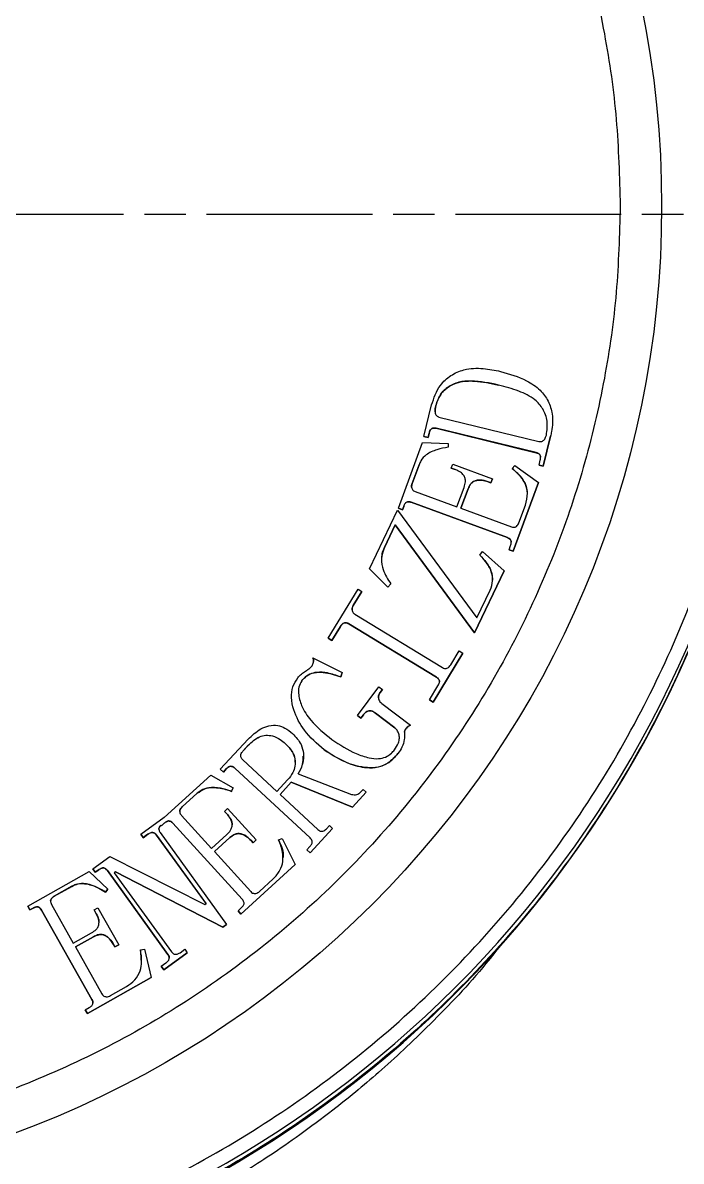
# Model space of a CAD drawing. Header units: millimetres. Extents: x 2642 to 4256, y 821 to 2003.
# Drawn here: x 3860.7 to 3908.4, y 1633.2 to 1715.6 of the extents above; entities that cross this region are included whole.
import ezdxf

# ---------------------------------------------------------------- set-up
doc = ezdxf.new("R2010")
doc.units = ezdxf.units.MM
doc.linetypes.add('AM_ISO08W050', pattern=[18, 12, -1.5, 3, -1.5])
doc.layers.add('5剖面线层', color=2, linetype='Continuous')
doc.layers.add('AM_7', color=4, linetype='AM_ISO08W050', lineweight=25)

msp = doc.modelspace()

# ---------------------------------------------------------------- hatches: boundary and pattern name
at = {"layer": '5剖面线层'}
h = msp.add_hatch(dxfattribs=at)
h.set_pattern_fill('ANSI31', color=256, scale=0.5, angle=90)
h.set_pattern_definition([(135, (6315.0344, -2390.8635), (-1.122532, -1.122532), [])])
edge = h.paths.add_edge_path()
edge.add_ellipse((3736.457, 1847.564), major_axis=(-0.136, 701.893), ratio=0.0134611, start_angle=113.403806, end_angle=115.255842, ccw=False)
edge.add_arc((3731.06, 1250.811), 317.97, 90.58015, 91.86389)
edge.add_spline(control_points=[(3720.718, 1568.612), (3720.639, 1568.608), (3720.471, 1568.599), (3720.289, 1568.582), (3720.109, 1568.561), (3719.894, 1568.519), (3719.64, 1568.442), (3719.347, 1568.31), (3719.022, 1568.091), (3718.703, 1567.767), (3718.447, 1567.342), (3718.293, 1566.892), (3718.291, 1566.59), (3718.276, 1566.465)], knot_values=[0, 0, 0, 0, 0.143587, 0.304606, 0.433091, 0.511146, 0.56537, 0.622966, 0.690996, 0.767047, 0.850218, 0.937974, 1, 1, 1, 1], degree=3, periodic=0)
edge.add_line((3718.276, 1566.465), (3718.279, 1548.092))
edge.add_line((3718.279, 1548.092), (3727.97, 1548.092))
edge = h.paths.add_edge_path()
edge.add_spline(control_points=[(3774.214, 1566.425), (3774.214, 1566.564), (3774.228, 1566.702), (3774.282, 1566.971), (3774.322, 1567.102), (3774.428, 1567.357), (3774.493, 1567.479), (3774.645, 1567.706), (3774.733, 1567.813), (3774.929, 1568.008), (3775.035, 1568.095), (3775.262, 1568.247), (3775.385, 1568.313), (3775.639, 1568.418), (3775.77, 1568.458), (3776.039, 1568.511), (3776.178, 1568.525), (3776.315, 1568.525)], knot_values=[0, 0, 0, 0, 0.125, 0.125, 0.25, 0.25, 0.375, 0.375, 0.5, 0.5, 0.625, 0.625, 0.75, 0.75, 0.875, 0.875, 1, 1, 1, 1], degree=3, periodic=0)
edge.add_line((3776.315, 1568.525), (3798.37, 1568.529))
edge.add_line((3798.37, 1568.529), (3798.37, 1572.746))
edge.add_line((3798.37, 1572.746), (3795.712, 1572.728))
edge.add_line((3795.712, 1572.728), (3787.697, 1572.787))
edge.add_line((3787.697, 1572.787), (3787.418, 1586.376))
edge.add_line((3787.418, 1586.376), (3787.31, 1586.376))
edge.add_line((3787.31, 1586.376), (3786.785, 1586.9))
edge.add_line((3786.785, 1586.9), (3786.26, 1587.425))
edge.add_line((3786.26, 1587.425), (3778.118, 1587.424))
edge.add_line((3778.118, 1587.424), (3777.592, 1586.899))
edge.add_line((3777.592, 1586.899), (3777.067, 1586.374))
edge.add_line((3777.067, 1586.374), (3777.066, 1584.274))
edge.add_line((3777.066, 1584.274), (3767.265, 1584.272))
edge.add_line((3767.265, 1584.272), (3767.144, 1577.429))
edge.add_line((3767.144, 1577.429), (3767.023, 1570.586))
edge.add_arc((3765.262, 1570.52), 1.762, -54.66619, 2.16996, ccw=False)
edge.add_arc((3780.168, 945.497), 623.74, 91.275674, 91.732412)
edge.add_arc((3752.756, 1943.449), 374.595, 270.03216, 271.30865, ccw=False)
edge.add_line((3752.966, 1568.854), (3745.183, 1568.825))
edge.add_ellipse((3736.457, 1847.564), major_axis=(-0.136, 701.893), ratio=0.0134611, start_angle=244.74386, end_angle=246.601321, ccw=False)
edge.add_line((3745.06, 1548.092), (3759.994, 1548.092))
edge.add_line((3759.994, 1548.092), (3759.994, 1551.724))
edge.add_line((3759.994, 1551.724), (3772.101, 1551.724))
edge.add_spline(control_points=[(3772.101, 1551.724), (3772.248, 1551.726), (3772.387, 1551.74), (3772.656, 1551.793), (3772.787, 1551.833), (3773.041, 1551.938), (3773.164, 1552.004), (3773.392, 1552.156), (3773.498, 1552.243), (3773.694, 1552.439), (3773.781, 1552.545), (3773.933, 1552.772), (3773.999, 1552.895), (3774.104, 1553.149), (3774.144, 1553.28), (3774.198, 1553.549), (3774.212, 1553.687), (3774.212, 1553.826)], knot_values=[0, 0, 0, 0, 0.125, 0.125, 0.25, 0.25, 0.375, 0.375, 0.5, 0.5, 0.625, 0.625, 0.75, 0.75, 0.875, 0.875, 1, 1, 1, 1], degree=3, periodic=0)
edge.add_line((3774.212, 1553.826), (3774.214, 1566.555))
h.paths.add_polyline_path([(3899.919, 1584.835), (3893.713, 1584.835), (3893.712, 1586.374), (3893.187, 1586.899), (3892.662, 1587.424), (3884.519, 1587.425), (3883.994, 1586.9), (3883.359, 1586.266), (3883.083, 1572.787), (3872.409, 1572.709), (3872.409, 1569.059), (3878.43, 1569.088), (3899.919, 1569.088)])
edge = h.paths.add_edge_path()
edge.add_spline(control_points=[(3920.223, 1571.124), (3920.222, 1570.957), (3920.244, 1570.797), (3920.324, 1570.483), (3920.383, 1570.327), (3920.611, 1569.894), (3920.831, 1569.641), (3921.096, 1569.452)], knot_values=[0, 0, 0, 0, 0.25, 0.25, 0.5, 0.5, 1, 1, 1, 1], degree=3, periodic=0)
edge.add_spline(control_points=[(3921.096, 1569.452), (3921.232, 1569.354), (3921.354, 1569.243), (3921.471, 1569.108), (3921.479, 1569.098), (3921.487, 1569.088)], knot_values=[0, 0, 0, 0, 0.25, 0.25, 0.269528, 0.269528, 0.269528, 0.269528], degree=3, periodic=0)
edge.add_line((3921.487, 1569.088), (3913.551, 1569.088))
edge.add_line((3913.551, 1569.088), (3913.551, 1584.835))
edge.add_line((3913.551, 1584.835), (3919.979, 1584.835))
edge.add_line((3919.979, 1584.835), (3919.984, 1584.835))
edge.add_line((3919.984, 1584.835), (3920.223, 1571.124))
h.paths.add_polyline_path([(3926.002, 1566.988, 0.414214), (3923.902, 1569.088), (3913.716, 1569.088), (3913.735, 1552.291), (3913.735, 1548.092), (3917.228, 1548.092), (3921.973, 1548.092), (3924.002, 1548.092), (3926.002, 1548.092)])

# ---------------------------------------------------------------- linework, layer by layer
at = {"color": 7, "linetype": 'Continuous', "lineweight": 25}
for p, q in [((3889.737, 1685.703), (3890.29, 1687.978)), ((3890.827, 1687.095), (3898.057, 1685.333)), ((3897.858, 1684.524), (3890.629, 1686.286)), ((3890.629, 1686.286), (3890.629, 1686.284)), ((3890.629, 1686.284), (3897.858, 1684.521)), ((3899.04, 1686.991), (3899.04, 1686.993)), ((3890.041, 1685.627), (3889.737, 1685.703)), ((3889.737, 1685.703), (3889.737, 1685.7)), ((3889.737, 1685.7), (3890.041, 1685.625)), ((3890.114, 1685.93), (3890.041, 1685.627)), ((3890.041, 1685.625), (3890.114, 1685.928)), ((3890.041, 1685.627), (3890.041, 1685.625)), ((3890.114, 1685.93), (3890.114, 1685.928)), ((3898.9, 1685.718), (3898.371, 1683.543)), ((3898.371, 1683.541), (3898.9, 1685.716)), ((3898.9, 1685.718), (3898.9, 1685.716)), ((3887.889, 1680.501), (3889.644, 1685.268)), ((3889.644, 1685.268), (3891.496, 1685.193)), ((3891.496, 1685.193), (3891.501, 1684.914)), ((3897.858, 1684.524), (3897.858, 1684.521)), ((3898.066, 1683.616), (3898.153, 1683.971)), ((3889.382, 1683.652), (3888.882, 1682.29)), ((3888.882, 1682.288), (3889.382, 1683.65)), ((3889.382, 1683.652), (3889.382, 1683.65)), ((3891.719, 1683.4), (3891.827, 1683.691)), ((3892.01, 1683.294), (3891.719, 1683.4)), ((3891.719, 1683.4), (3891.719, 1683.398)), ((3891.719, 1683.398), (3892.01, 1683.292)), ((3891.827, 1683.691), (3894.695, 1682.635)), ((3892.01, 1683.294), (3892.01, 1683.292)), ((3896.129, 1683.379), (3896.315, 1683.587)), ((3896.315, 1683.587), (3898.016, 1682.352)), ((3898.371, 1683.543), (3898.066, 1683.616)), ((3898.066, 1683.616), (3898.066, 1683.614)), ((3898.066, 1683.614), (3898.371, 1683.541)), ((3898.371, 1683.543), (3898.371, 1683.541)), ((3888.882, 1682.29), (3888.882, 1682.288)), ((3894.587, 1682.344), (3894.393, 1682.415)), ((3894.393, 1682.415), (3894.393, 1682.413)), ((3894.393, 1682.413), (3894.587, 1682.342)), ((3894.695, 1682.635), (3894.587, 1682.344)), ((3894.587, 1682.342), (3894.695, 1682.633)), ((3894.587, 1682.344), (3894.587, 1682.342)), ((3894.695, 1682.635), (3894.695, 1682.633)), ((3898.016, 1682.352), (3896.19, 1677.392)), ((3896.19, 1677.389), (3898.016, 1682.35)), ((3898.016, 1682.352), (3898.016, 1682.35)), ((3889.109, 1681.71), (3892.124, 1680.601)), ((3892.124, 1680.601), (3892.644, 1682.011)), ((3892.937, 1681.903), (3892.416, 1680.493)), ((3892.417, 1680.493), (3892.937, 1681.901)), ((3892.937, 1681.903), (3892.937, 1681.901)), ((3888.182, 1680.393), (3887.889, 1680.501)), ((3887.889, 1680.501), (3887.889, 1680.499)), ((3887.889, 1680.499), (3888.182, 1680.391)), ((3888.273, 1680.636), (3888.182, 1680.393)), ((3888.182, 1680.391), (3888.273, 1680.633)), ((3888.273, 1680.636), (3888.273, 1680.633)), ((3895.778, 1678.372), (3888.824, 1680.932)), ((3888.824, 1680.93), (3888.824, 1680.932)), ((3888.824, 1680.93), (3895.778, 1678.37)), ((3892.416, 1680.493), (3896.063, 1679.15)), ((3896.614, 1679.445), (3897.078, 1680.709)), ((3885.794, 1676.109), (3887.831, 1680.358)), ((3887.831, 1680.358), (3893.569, 1672.555)), ((3888.182, 1680.393), (3888.182, 1680.391)), ((3887.665, 1679.289), (3886.883, 1677.656)), ((3886.883, 1677.654), (3887.665, 1679.287)), ((3893.402, 1671.486), (3887.665, 1679.289)), ((3887.665, 1679.289), (3887.665, 1679.287)), ((3887.665, 1679.287), (3893.402, 1671.484)), ((3895.778, 1678.372), (3895.778, 1678.37)), ((3886.883, 1677.656), (3886.883, 1677.654)), ((3893.795, 1677.101), (3893.976, 1677.359)), ((3893.976, 1677.359), (3895.551, 1675.97)), ((3895.897, 1677.499), (3896.005, 1677.79)), ((3896.19, 1677.392), (3895.897, 1677.499)), ((3895.897, 1677.499), (3895.897, 1677.497)), ((3895.897, 1677.497), (3896.19, 1677.389)), ((3896.19, 1677.392), (3896.19, 1677.389)), ((3887.116, 1674.787), (3885.794, 1676.109)), ((3885.794, 1676.109), (3885.794, 1676.107)), ((3885.794, 1676.107), (3887.116, 1674.785)), ((3895.551, 1675.97), (3893.402, 1671.486)), ((3893.402, 1671.484), (3895.551, 1675.968)), ((3895.551, 1675.97), (3895.551, 1675.968)), ((3887.341, 1675.022), (3887.116, 1674.787)), ((3887.116, 1674.785), (3887.341, 1675.02)), ((3887.116, 1674.787), (3887.116, 1674.785)), ((3887.341, 1675.022), (3887.341, 1675.02)), ((3882.821, 1671.09), (3884.984, 1674.635)), ((3885.25, 1674.473), (3884.628, 1673.454)), ((3884.628, 1673.452), (3885.25, 1674.471)), ((3884.984, 1674.635), (3885.25, 1674.473)), ((3885.25, 1674.473), (3885.25, 1674.471)), ((3893.569, 1672.555), (3894.532, 1674.564)), ((3884.628, 1673.454), (3884.628, 1673.452)), ((3884.74, 1672.838), (3891.076, 1668.971)), ((3883.709, 1671.948), (3883.087, 1670.928)), ((3883.087, 1670.926), (3883.709, 1671.945)), ((3883.709, 1671.948), (3883.709, 1671.945)), ((3890.642, 1668.262), (3884.306, 1672.129)), ((3884.306, 1672.126), (3884.306, 1672.129)), ((3884.306, 1672.126), (3890.642, 1668.26)), ((3893.402, 1671.486), (3893.402, 1671.484)), ((3883.087, 1670.928), (3882.821, 1671.09)), ((3882.821, 1671.09), (3882.821, 1671.088)), ((3882.821, 1671.088), (3883.087, 1670.926)), ((3883.087, 1670.928), (3883.087, 1670.926)), ((3892.561, 1670.01), (3890.397, 1666.465)), ((3890.397, 1666.463), (3892.561, 1670.007)), ((3891.673, 1669.152), (3892.295, 1670.171)), ((3892.295, 1670.171), (3892.561, 1670.01)), ((3892.561, 1670.01), (3892.561, 1670.007)), ((3881.708, 1669.674), (3883.823, 1668.595)), ((3883.823, 1668.595), (3883.717, 1668.285)), ((3883.717, 1668.283), (3883.823, 1668.593)), ((3883.717, 1668.285), (3883.717, 1668.283)), ((3883.823, 1668.593), (3883.823, 1668.595)), ((3890.642, 1668.262), (3890.642, 1668.26)), ((3880.903, 1668.006), (3880.903, 1668.004)), ((3884.921, 1665.488), (3886.487, 1667.559)), ((3886.487, 1667.559), (3886.736, 1667.37)), ((3886.736, 1667.37), (3886.58, 1667.162)), ((3886.58, 1667.16), (3886.736, 1667.368)), ((3886.736, 1667.37), (3886.736, 1667.368)), ((3890.132, 1666.627), (3890.754, 1667.646)), ((3880.161, 1666.875), (3880.161, 1666.873)), ((3886.58, 1667.162), (3886.58, 1667.16)), ((3890.397, 1666.465), (3890.132, 1666.627)), ((3890.132, 1666.627), (3890.132, 1666.625)), ((3890.132, 1666.625), (3890.397, 1666.463)), ((3890.397, 1666.465), (3890.397, 1666.463)), ((3887.639, 1664.604), (3886.231, 1665.669)), ((3886.231, 1665.669), (3886.231, 1665.667)), ((3886.231, 1665.667), (3887.639, 1664.602)), ((3886.691, 1666.363), (3888.762, 1664.797)), ((3885.17, 1665.299), (3884.921, 1665.488)), ((3884.921, 1665.488), (3884.921, 1665.486)), ((3884.921, 1665.486), (3885.17, 1665.297)), ((3885.358, 1665.548), (3885.17, 1665.299)), ((3885.17, 1665.297), (3885.358, 1665.546)), ((3885.17, 1665.299), (3885.17, 1665.297)), ((3885.358, 1665.548), (3885.358, 1665.546)), ((3887.639, 1664.604), (3887.639, 1664.602)), ((3875.001, 1661.605), (3877.016, 1663.775)), ((3876.642, 1662.917), (3877.031, 1663.335)), ((3876.642, 1662.915), (3877.031, 1663.333)), ((3877.031, 1663.335), (3877.031, 1663.333)), ((3879.709, 1663.47), (3879.709, 1663.468)), ((3888.316, 1663.75), (3888.316, 1663.752)), ((3876.642, 1662.917), (3876.642, 1662.915)), ((3881.026, 1662.552), (3881.026, 1662.554)), ((3875.228, 1661.396), (3875.001, 1661.605)), ((3875.001, 1661.603), (3875.001, 1661.605)), ((3875.001, 1661.603), (3875.228, 1661.393)), ((3875.44, 1661.625), (3875.228, 1661.396)), ((3875.228, 1661.393), (3875.44, 1661.623)), ((3875.44, 1661.625), (3875.44, 1661.623)), ((3881.502, 1656.628), (3876.062, 1661.683)), ((3876.062, 1661.683), (3876.062, 1661.68)), ((3876.062, 1661.68), (3881.502, 1656.626)), ((3879.1, 1659.993), (3876.626, 1662.291)), ((3870.955, 1658.119), (3874.323, 1661.183)), ((3874.323, 1661.183), (3875.94, 1660.258)), ((3875.228, 1661.396), (3875.228, 1661.393)), ((3879.88, 1660.831), (3879.1, 1659.993)), ((3880.635, 1661.263), (3884.509, 1659.787)), ((3875.94, 1660.258), (3875.816, 1660.006)), ((3875.816, 1660.004), (3875.94, 1660.256)), ((3875.816, 1660.006), (3875.816, 1660.004)), ((3875.94, 1660.258), (3875.94, 1660.256)), ((3880.142, 1660.658), (3879.327, 1659.781)), ((3879.328, 1659.78), (3880.142, 1660.656)), ((3884.58, 1658.87), (3880.142, 1660.658)), ((3880.142, 1660.658), (3880.142, 1660.656)), ((3880.142, 1660.656), (3884.58, 1658.868)), ((3885.571, 1659.935), (3884.58, 1658.87)), ((3884.58, 1658.868), (3885.571, 1659.933)), ((3885.129, 1659.922), (3885.341, 1660.149)), ((3885.341, 1660.149), (3885.571, 1659.935)), ((3885.571, 1659.935), (3885.571, 1659.933)), ((3873.339, 1659.865), (3872.26, 1658.883)), ((3872.26, 1658.881), (3873.339, 1659.863)), ((3873.339, 1659.865), (3873.339, 1659.863)), ((3879.327, 1659.781), (3882.067, 1657.236)), ((3872.195, 1658.261), (3874.368, 1655.872)), ((3872.26, 1658.883), (3872.26, 1658.881)), ((3875.306, 1658.555), (3875.537, 1658.765)), ((3875.516, 1658.324), (3875.306, 1658.555)), ((3875.306, 1658.555), (3875.306, 1658.553)), ((3875.306, 1658.553), (3875.516, 1658.322)), ((3875.516, 1658.324), (3875.516, 1658.322)), ((3875.537, 1658.765), (3877.606, 1656.492)), ((3884.58, 1658.87), (3884.58, 1658.868)), ((3869.253, 1656.907), (3870.948, 1658.128)), ((3870.758, 1657.517), (3870.714, 1657.565)), ((3870.714, 1657.563), (3870.714, 1657.565)), ((3870.714, 1657.563), (3870.758, 1657.515)), ((3870.95, 1657.692), (3870.758, 1657.517)), ((3870.758, 1657.515), (3870.95, 1657.69)), ((3870.758, 1657.517), (3870.758, 1657.515)), ((3870.948, 1658.128), (3870.955, 1658.119)), ((3870.95, 1657.692), (3870.95, 1657.69)), ((3876.591, 1652.189), (3871.578, 1657.698)), ((3871.578, 1657.698), (3871.578, 1657.696)), ((3871.578, 1657.696), (3876.591, 1652.187)), ((3882.691, 1657.296), (3882.903, 1657.525)), ((3882.903, 1657.525), (3883.132, 1657.312)), ((3869.436, 1656.652), (3869.253, 1656.907)), ((3869.253, 1656.907), (3869.253, 1656.905)), ((3869.253, 1656.905), (3869.436, 1656.65)), ((3869.775, 1656.895), (3869.436, 1656.652)), ((3869.436, 1656.65), (3869.775, 1656.893)), ((3869.436, 1656.652), (3869.436, 1656.65)), ((3869.775, 1656.895), (3869.775, 1656.893)), ((3873.978, 1651.873), (3870.401, 1656.832)), ((3870.401, 1656.832), (3870.401, 1656.83)), ((3870.401, 1656.83), (3873.977, 1651.872)), ((3870.655, 1657.015), (3875.456, 1650.361)), ((3874.368, 1655.872), (3875.485, 1656.887)), ((3875.695, 1656.656), (3874.578, 1655.641)), ((3874.579, 1655.64), (3875.695, 1656.654)), ((3875.695, 1656.656), (3875.695, 1656.654)), ((3879.228, 1656.49), (3879.49, 1656.589)), ((3879.49, 1656.589), (3880.434, 1654.701)), ((3881.502, 1656.628), (3881.502, 1656.626)), ((3883.132, 1657.312), (3881.506, 1655.561)), ((3881.506, 1655.558), (3883.132, 1657.309)), ((3883.132, 1657.312), (3883.132, 1657.309)), ((3877.375, 1656.282), (3877.234, 1656.436)), ((3877.234, 1656.436), (3877.234, 1656.434)), ((3877.234, 1656.434), (3877.375, 1656.28)), ((3877.606, 1656.492), (3877.375, 1656.282)), ((3877.375, 1656.28), (3877.606, 1656.49)), ((3877.375, 1656.282), (3877.375, 1656.28)), ((3877.606, 1656.492), (3877.606, 1656.49)), ((3881.277, 1655.774), (3881.489, 1656.004)), ((3881.506, 1655.561), (3881.277, 1655.774)), ((3881.277, 1655.774), (3881.277, 1655.772)), ((3881.277, 1655.772), (3881.506, 1655.558)), ((3865.778, 1654.399), (3867.007, 1655.287)), ((3867.007, 1655.287), (3873.894, 1651.813)), ((3874.578, 1655.641), (3877.207, 1652.751)), ((3881.506, 1655.561), (3881.506, 1655.558)), ((3861.075, 1651.69), (3865.512, 1654.19)), ((3865.512, 1654.19), (3866.879, 1652.932)), ((3865.961, 1654.144), (3865.778, 1654.399)), ((3865.778, 1654.399), (3865.778, 1654.397)), ((3865.778, 1654.397), (3865.961, 1654.142)), ((3866.215, 1654.329), (3865.961, 1654.144)), ((3865.961, 1654.142), (3866.215, 1654.327)), ((3865.961, 1654.144), (3865.961, 1654.142)), ((3866.215, 1654.329), (3866.215, 1654.327)), ((3871.212, 1648.203), (3866.841, 1654.264)), ((3866.841, 1654.264), (3866.841, 1654.262)), ((3866.841, 1654.262), (3871.212, 1648.201)), ((3867.425, 1654.169), (3867.34, 1654.11)), ((3867.34, 1654.11), (3871.466, 1648.388)), ((3867.341, 1654.108), (3867.425, 1654.167)), ((3875.202, 1650.178), (3867.425, 1654.169)), ((3867.425, 1654.169), (3867.425, 1654.167)), ((3867.425, 1654.167), (3875.202, 1650.176)), ((3880.434, 1654.701), (3876.504, 1651.124)), ((3876.504, 1651.121), (3880.434, 1654.699)), ((3880.434, 1654.701), (3880.434, 1654.699)), ((3877.835, 1652.757), (3878.837, 1653.67)), ((3864.263, 1653.127), (3862.996, 1652.414)), ((3862.996, 1652.412), (3864.263, 1653.124)), ((3864.263, 1653.127), (3864.263, 1653.124)), ((3866.879, 1652.932), (3866.702, 1652.712)), ((3866.702, 1652.71), (3866.879, 1652.93)), ((3866.702, 1652.712), (3866.702, 1652.71)), ((3866.879, 1652.932), (3866.879, 1652.93)), ((3861.229, 1651.418), (3861.075, 1651.69)), ((3861.075, 1651.69), (3861.075, 1651.687)), ((3861.075, 1651.687), (3861.229, 1651.416)), ((3862.792, 1651.821), (3864.373, 1649.014)), ((3862.996, 1652.414), (3862.996, 1652.412)), ((3873.894, 1651.813), (3873.978, 1651.873)), ((3876.591, 1652.189), (3876.591, 1652.187)), ((3861.457, 1651.545), (3861.229, 1651.418)), ((3861.229, 1651.416), (3861.457, 1651.543)), ((3861.229, 1651.418), (3861.229, 1651.416)), ((3861.457, 1651.545), (3861.457, 1651.543)), ((3865.716, 1644.938), (3862.067, 1651.412)), ((3862.067, 1651.41), (3862.067, 1651.412)), ((3862.067, 1651.41), (3865.716, 1644.935)), ((3865.883, 1651.416), (3866.155, 1651.568)), ((3866.036, 1651.144), (3865.883, 1651.416)), ((3865.883, 1651.416), (3865.883, 1651.414)), ((3865.883, 1651.414), (3866.036, 1651.142)), ((3866.036, 1651.144), (3866.036, 1651.142)), ((3866.155, 1651.568), (3867.66, 1648.896)), ((3876.294, 1651.355), (3876.525, 1651.567)), ((3876.504, 1651.124), (3876.294, 1651.355)), ((3876.294, 1651.355), (3876.294, 1651.353)), ((3876.294, 1651.353), (3876.504, 1651.121)), ((3876.504, 1651.124), (3876.504, 1651.121)), ((3875.456, 1650.361), (3875.202, 1650.178)), ((3875.202, 1650.176), (3875.456, 1650.359)), ((3875.202, 1650.178), (3875.202, 1650.176)), ((3875.456, 1650.361), (3875.456, 1650.359)), ((3864.373, 1649.014), (3865.687, 1649.754)), ((3865.839, 1649.482), (3864.525, 1648.742)), ((3864.526, 1648.741), (3865.839, 1649.48)), ((3865.839, 1649.482), (3865.839, 1649.48)), ((3864.525, 1648.742), (3866.44, 1645.346)), ((3867.388, 1648.744), (3867.286, 1648.925)), ((3867.286, 1648.925), (3867.286, 1648.923)), ((3867.286, 1648.923), (3867.388, 1648.742)), ((3867.66, 1648.896), (3867.388, 1648.744)), ((3867.388, 1648.742), (3867.66, 1648.894)), ((3867.388, 1648.744), (3867.388, 1648.742)), ((3867.66, 1648.896), (3867.66, 1648.894)), ((3869.237, 1648.534), (3869.513, 1648.571)), ((3869.237, 1648.532), (3869.255, 1647.772)), ((3869.513, 1648.571), (3870.012, 1646.525)), ((3872.093, 1648.323), (3872.432, 1648.568)), ((3872.432, 1648.568), (3872.617, 1648.313)), ((3870.736, 1647.346), (3871.075, 1647.591)), ((3872.617, 1648.313), (3870.921, 1647.092)), ((3870.921, 1647.09), (3872.617, 1648.311)), ((3871.212, 1648.203), (3871.212, 1648.201)), ((3872.617, 1648.313), (3872.617, 1648.311)), ((3870.921, 1647.092), (3870.736, 1647.346)), ((3870.736, 1647.346), (3870.736, 1647.344)), ((3870.736, 1647.344), (3870.921, 1647.09)), ((3870.921, 1647.092), (3870.921, 1647.09)), ((3870.012, 1646.525), (3865.394, 1643.922)), ((3865.394, 1643.92), (3870.012, 1646.523)), ((3867.053, 1645.215), (3868.23, 1645.878)), ((3870.012, 1646.525), (3870.012, 1646.523)), ((3865.242, 1644.194), (3865.514, 1644.346)), ((3865.716, 1644.938), (3865.716, 1644.935)), ((3865.394, 1643.922), (3865.242, 1644.194)), ((3865.242, 1644.194), (3865.242, 1644.192)), ((3865.242, 1644.192), (3865.394, 1643.92)), ((3865.394, 1643.922), (3865.394, 1643.92))]:
    msp.add_line(p, q, dxfattribs=at)
msp.add_circle((3835.435, 1702.381), 71.5, dxfattribs=at)
for centre, start, end in [((3835.435, 1702.379), 280.30604, 349.69383), ((3835.512, 1702.006), 281.36448, 349.47139)]:
    msp.add_arc(centre, 80, start, end, dxfattribs=at)
for points, knots in [([(3766.935, 1702.387), (3766.989, 1704.476), (3767.099, 1708.654), (3768.009, 1714.993), (3769.495, 1721.346), (3771.669, 1727.711), (3774.5, 1733.935), (3778.014, 1739.957), (3782.168, 1745.649), (3786.911, 1750.91), (3792.173, 1755.654), (3797.865, 1759.808), (3803.887, 1763.322), (3810.11, 1766.153), (3816.476, 1768.325), (3822.828, 1769.82), (3829.167, 1770.697), (3835.434, 1770.982), (3841.702, 1770.697), (3848.04, 1769.82), (3854.393, 1768.325), (3860.759, 1766.153), (3866.982, 1763.322), (3873.005, 1759.808), (3878.696, 1755.654), (3883.958, 1750.91), (3888.701, 1745.649), (3892.855, 1739.957), (3896.369, 1733.935), (3899.2, 1727.711), (3901.374, 1721.346), (3902.86, 1714.993), (3903.77, 1708.655), (3903.88, 1704.476), (3903.935, 1702.387)], [0, 0, 0, 0, 0.0291236, 0.0582485, 0.08912, 0.1199941, 0.1519015, 0.1843128, 0.2170688, 0.25, 0.2829312, 0.3156872, 0.3480985, 0.3800059, 0.4108775, 0.4417515, 0.4708745, 0.5, 0.529123, 0.5582485, 0.58912, 0.6199941, 0.6519015, 0.6843128, 0.7170688, 0.75, 0.7829312, 0.8156872, 0.8480985, 0.8800059, 0.9108775, 0.9417515, 0.9708751, 1, 1, 1, 1]), ([(3903.935, 1702.387), (3903.88, 1700.298), (3903.77, 1696.12), (3902.86, 1689.781), (3901.374, 1683.429), (3899.2, 1677.063), (3896.369, 1670.84), (3892.855, 1664.817), (3888.701, 1659.125), (3883.958, 1653.864), (3878.696, 1649.121), (3873.005, 1644.966), (3866.982, 1641.453), (3860.759, 1638.621), (3854.393, 1636.45), (3848.041, 1634.955), (3841.702, 1634.077), (3835.435, 1633.792), (3829.167, 1634.077), (3822.829, 1634.955), (3816.476, 1636.45), (3810.11, 1638.621), (3803.887, 1641.453), (3797.865, 1644.966), (3792.173, 1649.121), (3786.911, 1653.864), (3782.168, 1659.125), (3778.014, 1664.817), (3774.5, 1670.84), (3771.669, 1677.063), (3769.495, 1683.429), (3768.009, 1689.781), (3767.099, 1696.12), (3766.989, 1700.298), (3766.935, 1702.387)], [0, 0, 0, 0, 0.029124, 0.058248, 0.08912, 0.119994, 0.151902, 0.184313, 0.217069, 0.25, 0.282931, 0.315687, 0.348098, 0.380006, 0.410878, 0.441752, 0.470875, 0.5, 0.529123, 0.558248, 0.58912, 0.619994, 0.651902, 0.684313, 0.717069, 0.75, 0.782931, 0.815687, 0.848098, 0.880006, 0.910878, 0.941752, 0.970875, 1, 1, 1, 1]), ([(3890.29, 1687.978), (3890.46, 1688.476), (3890.744, 1689.306), (3891.658, 1690.149), (3892.736, 1690.618), (3893.996, 1690.669), (3894.865, 1690.49), (3895.277, 1690.405)], [0, 0, 0, 0, 0.247075, 0.411707, 0.576376, 0.799459, 1, 1, 1, 1]), ([(3895.277, 1690.405), (3895.924, 1690.219), (3896.957, 1689.922), (3898.132, 1689.13), (3898.774, 1688.277), (3899.091, 1687.228), (3899.039, 1686.35), (3898.924, 1685.826), (3898.9, 1685.718)], [0, 0, 0, 0, 0.297111, 0.47381, 0.61789, 0.761902, 0.950798, 1, 1, 1, 1]), ([(3890.594, 1687.9), (3890.707, 1688.225), (3890.903, 1688.786), (3891.543, 1689.35), (3892.359, 1689.702), (3893.607, 1689.744), (3894.564, 1689.54), (3895.142, 1689.416)], [0, 0, 0, 0, 0.187288, 0.322879, 0.458162, 0.672864, 1, 1, 1, 1]), ([(3895.142, 1689.419), (3894.484, 1689.558), (3893.531, 1689.761), (3892.245, 1689.671), (3891.436, 1689.302), (3890.88, 1688.704), (3890.675, 1688.203), (3890.604, 1687.941), (3890.594, 1687.902)], [0, 0, 0, 0, 0.370461, 0.536516, 0.705021, 0.84958, 0.977988, 1, 1, 1, 1]), ([(3898.596, 1685.791), (3898.643, 1686.13), (3898.734, 1686.784), (3898.39, 1687.696), (3897.691, 1688.494), (3896.545, 1689.034), (3895.631, 1689.284), (3895.142, 1689.419)], [0, 0, 0, 0, 0.178845, 0.344366, 0.496994, 0.730831, 1, 1, 1, 1]), ([(3849.568, 1624.656), (3852.064, 1625.182), (3857.102, 1626.244), (3864.479, 1628.783), (3871.721, 1632.052), (3878.7, 1636.115), (3885.303, 1640.927), (3891.396, 1646.419), (3896.889, 1652.513), (3901.701, 1659.116), (3905.763, 1666.095), (3909.032, 1673.337), (3911.571, 1680.714), (3912.634, 1685.751), (3913.16, 1688.247)], [0, 0, 0, 0, 0.0799588, 0.1613715, 0.2441424, 0.3288926, 0.4142166, 0.5, 0.5857784, 0.6711024, 0.7558576, 0.8386237, 0.9200388, 1, 1, 1, 1]), ([(3890.551, 1687.484), (3890.548, 1687.503), (3890.53, 1687.642), (3890.564, 1687.78), (3890.594, 1687.9)], [0, 0, 0, 0, 0.133985, 1, 1, 1, 1]), ([(3890.594, 1687.902), (3890.575, 1687.808), (3890.54, 1687.633), (3890.542, 1687.409), (3890.599, 1687.252), (3890.68, 1687.156), (3890.765, 1687.114), (3890.815, 1687.099), (3890.827, 1687.095)], [0, 0, 0, 0, 0.3092031, 0.5693339, 0.7017053, 0.8348468, 0.9586804, 1, 1, 1, 1]), ([(3890.629, 1686.286), (3890.572, 1686.298), (3890.48, 1686.316), (3890.352, 1686.291), (3890.253, 1686.231), (3890.164, 1686.107), (3890.133, 1685.998), (3890.114, 1685.93)], [0, 0, 0, 0, 0.2389344, 0.3835198, 0.5293247, 0.7100539, 1, 1, 1, 1]), ([(3890.114, 1685.928), (3890.138, 1686.01), (3890.172, 1686.128), (3890.278, 1686.25), (3890.383, 1686.299), (3890.504, 1686.31), (3890.586, 1686.293), (3890.629, 1686.284)], [0, 0, 0, 0, 0.352506, 0.502018, 0.653531, 0.821261, 1, 1, 1, 1]), ([(3898.057, 1685.333), (3898.111, 1685.324), (3898.204, 1685.31), (3898.331, 1685.357), (3898.439, 1685.444), (3898.537, 1685.59), (3898.575, 1685.72), (3898.596, 1685.791)], [0, 0, 0, 0, 0.2039125, 0.3489118, 0.4932734, 0.7202809, 1, 1, 1, 1]), ([(3891.501, 1684.914), (3891.223, 1684.866), (3890.664, 1684.769), (3889.954, 1684.454), (3889.542, 1684.02), (3889.424, 1683.747), (3889.382, 1683.652)], [0, 0, 0, 0, 0.326957, 0.656983, 0.880506, 1, 1, 1, 1]), ([(3898.153, 1683.971), (3898.172, 1684.062), (3898.198, 1684.187), (3898.148, 1684.344), (3898.078, 1684.426), (3897.979, 1684.49), (3897.901, 1684.512), (3897.858, 1684.524)], [0, 0, 0, 0, 0.376564, 0.520712, 0.664612, 0.816576, 1, 1, 1, 1]), ([(3897.858, 1684.521), (3897.913, 1684.506), (3898.005, 1684.479), (3898.106, 1684.397), (3898.161, 1684.311), (3898.181, 1684.243), (3898.178, 1684.208), (3898.178, 1684.205)], [0, 0, 0, 0, 0.350165, 0.583321, 0.781194, 0.979417, 1, 1, 1, 1]), ([(3892.644, 1682.011), (3892.684, 1682.143), (3892.75, 1682.356), (3892.729, 1682.666), (3892.609, 1682.915), (3892.365, 1683.144), (3892.14, 1683.239), (3892.01, 1683.294)], [0, 0, 0, 0, 0.250694, 0.402945, 0.556475, 0.743783, 1, 1, 1, 1]), ([(3897.078, 1680.709), (3897.156, 1681.001), (3897.29, 1681.507), (3897.106, 1682.24), (3896.724, 1682.86), (3896.344, 1683.191), (3896.129, 1683.379)], [0, 0, 0, 0, 0.291975, 0.5068433, 0.7208193, 1, 1, 1, 1]), ([(3896.129, 1683.377), (3896.442, 1683.088), (3896.918, 1682.65), (3897.216, 1681.925), (3897.202, 1681.593), (3897.197, 1681.481)], [0, 0, 0, 0, 0.5605682, 0.8525163, 1, 1, 1, 1]), ([(3888.882, 1682.29), (3888.862, 1682.22), (3888.83, 1682.107), (3888.851, 1681.956), (3888.902, 1681.845), (3888.991, 1681.761), (3889.07, 1681.727), (3889.109, 1681.71)], [0, 0, 0, 0, 0.306278, 0.493908, 0.637476, 0.819066, 1, 1, 1, 1]), ([(3888.849, 1682.026), (3888.846, 1682.069), (3888.838, 1682.158), (3888.867, 1682.244), (3888.882, 1682.288)], [0, 0, 0, 0, 0.480167, 1, 1, 1, 1]), ([(3892.937, 1681.901), (3892.991, 1682.027), (3893.079, 1682.231), (3893.313, 1682.438), (3893.587, 1682.541), (3893.963, 1682.549), (3894.236, 1682.463), (3894.393, 1682.413)], [0, 0, 0, 0, 0.230691, 0.373512, 0.516628, 0.721111, 1, 1, 1, 1]), ([(3894.393, 1682.415), (3894.2, 1682.474), (3893.914, 1682.561), (3893.517, 1682.527), (3893.262, 1682.408), (3893.057, 1682.19), (3892.981, 1682.008), (3892.937, 1681.903)], [0, 0, 0, 0, 0.339516, 0.502236, 0.666705, 0.806821, 1, 1, 1, 1]), ([(3888.824, 1680.932), (3888.768, 1680.949), (3888.679, 1680.977), (3888.547, 1680.968), (3888.445, 1680.921), (3888.344, 1680.808), (3888.301, 1680.704), (3888.273, 1680.636)], [0, 0, 0, 0, 0.238273, 0.386342, 0.535522, 0.694283, 1, 1, 1, 1]), ([(3888.273, 1680.633), (3888.308, 1680.72), (3888.357, 1680.838), (3888.483, 1680.942), (3888.592, 1680.974), (3888.71, 1680.966), (3888.787, 1680.942), (3888.824, 1680.93)], [0, 0, 0, 0, 0.379298, 0.521166, 0.663365, 0.839848, 1, 1, 1, 1]), ([(3896.063, 1679.15), (3896.118, 1679.134), (3896.208, 1679.108), (3896.34, 1679.129), (3896.451, 1679.19), (3896.55, 1679.297), (3896.592, 1679.394), (3896.614, 1679.445)], [0, 0, 0, 0, 0.238521, 0.395636, 0.552314, 0.766778, 1, 1, 1, 1]), ([(3896.005, 1677.79), (3896.035, 1677.882), (3896.076, 1678.009), (3896.037, 1678.174), (3895.967, 1678.272), (3895.873, 1678.335), (3895.804, 1678.362), (3895.778, 1678.372)], [0, 0, 0, 0, 0.39106, 0.540188, 0.690013, 0.882685, 1, 1, 1, 1]), ([(3895.778, 1678.37), (3895.834, 1678.346), (3895.922, 1678.308), (3896.013, 1678.212), (3896.053, 1678.127), (3896.053, 1678.071), (3896.053, 1678.051)], [0, 0, 0, 0, 0.3984195, 0.6317471, 0.8667713, 1, 1, 1, 1]), ([(3886.883, 1677.656), (3886.788, 1677.383), (3886.606, 1676.86), (3886.773, 1675.902), (3887.128, 1675.352), (3887.341, 1675.022)], [0, 0, 0, 0, 0.304636, 0.583296, 1, 1, 1, 1]), ([(3886.697, 1676.774), (3886.696, 1676.918), (3886.694, 1677.224), (3886.817, 1677.505), (3886.883, 1677.654)], [0, 0, 0, 0, 0.4699412, 1, 1, 1, 1]), ([(3894.532, 1674.564), (3894.613, 1674.791), (3894.769, 1675.229), (3894.623, 1675.979), (3894.266, 1676.598), (3893.934, 1676.952), (3893.795, 1677.101)], [0, 0, 0, 0, 0.25104, 0.485737, 0.783075, 1, 1, 1, 1]), ([(3893.795, 1677.099), (3893.953, 1676.927), (3894.314, 1676.533), (3894.667, 1675.907), (3894.688, 1675.451), (3894.695, 1675.297)], [0, 0, 0, 0, 0.34095, 0.7784, 1, 1, 1, 1]), ([(3884.539, 1673.147), (3884.539, 1673.149), (3884.528, 1673.207), (3884.557, 1673.317), (3884.606, 1673.409), (3884.628, 1673.452)], [0, 0, 0, 0, 0.019576, 0.546013, 1, 1, 1, 1]), ([(3884.628, 1673.454), (3884.591, 1673.378), (3884.535, 1673.264), (3884.536, 1673.092), (3884.583, 1672.974), (3884.659, 1672.891), (3884.716, 1672.853), (3884.74, 1672.838)], [0, 0, 0, 0, 0.3520414, 0.5318269, 0.7130337, 0.8778643, 1, 1, 1, 1]), ([(3884.306, 1672.129), (3884.254, 1672.158), (3884.169, 1672.204), (3884.036, 1672.215), (3883.925, 1672.187), (3883.806, 1672.097), (3883.746, 1672.005), (3883.709, 1671.948)], [0, 0, 0, 0, 0.247687, 0.39562, 0.54446, 0.717172, 1, 1, 1, 1]), ([(3883.709, 1671.945), (3883.756, 1672.017), (3883.824, 1672.119), (3883.963, 1672.201), (3884.071, 1672.212), (3884.19, 1672.191), (3884.263, 1672.15), (3884.306, 1672.126)], [0, 0, 0, 0, 0.352181, 0.502478, 0.654205, 0.796783, 1, 1, 1, 1]), ([(3881.176, 1668.711), (3881.214, 1668.736), (3881.291, 1668.785), (3881.441, 1668.885), (3881.544, 1668.974), (3881.612, 1669.033)], [0, 0, 0, 0, 0.2516063, 0.5032378, 1, 1, 1, 1]), ([(3881.612, 1669.033), (3881.657, 1669.112), (3881.747, 1669.269), (3881.757, 1669.502), (3881.721, 1669.63), (3881.708, 1669.674)], [0, 0, 0, 0, 0.406204, 0.795736, 1, 1, 1, 1]), ([(3881.708, 1669.672), (3881.739, 1669.581), (3881.769, 1669.49), (3881.747, 1669.402), (3881.747, 1669.402)], [0, 0, 0, 0, 0.998825, 1, 1, 1, 1]), ([(3891.076, 1668.971), (3891.126, 1668.944), (3891.212, 1668.899), (3891.35, 1668.898), (3891.466, 1668.937), (3891.581, 1669.021), (3891.639, 1669.104), (3891.673, 1669.152)], [0, 0, 0, 0, 0.239524, 0.40579, 0.571729, 0.750468, 1, 1, 1, 1]), ([(3882.523, 1663.005), (3882.012, 1663.448), (3881.078, 1664.258), (3880.354, 1665.648), (3880.12, 1666.745), (3880.208, 1667.575), (3880.478, 1668.01), (3880.612, 1668.226)], [0, 0, 0, 0, 0.329821, 0.602198, 0.751389, 0.876805, 1, 1, 1, 1]), ([(3880.612, 1668.226), (3880.652, 1668.274), (3880.732, 1668.37), (3880.917, 1668.538), (3881.073, 1668.642), (3881.176, 1668.711)], [0, 0, 0, 0, 0.250844, 0.502068, 1, 1, 1, 1]), ([(3883.717, 1668.285), (3883.403, 1668.396), (3882.843, 1668.594), (3882.064, 1668.665), (3881.464, 1668.509), (3881.107, 1668.258), (3880.95, 1668.064), (3880.903, 1668.006)], [0, 0, 0, 0, 0.327037, 0.582977, 0.7546195, 0.9267447, 1, 1, 1, 1]), ([(3880.903, 1668.004), (3881.015, 1668.13), (3881.259, 1668.404), (3881.819, 1668.632), (3882.681, 1668.643), (3883.304, 1668.427), (3883.717, 1668.283)], [0, 0, 0, 0, 0.165221, 0.356832, 0.573119, 1, 1, 1, 1]), ([(3890.754, 1667.646), (3890.797, 1667.724), (3890.858, 1667.833), (3890.865, 1667.995), (3890.824, 1668.096), (3890.751, 1668.19), (3890.681, 1668.236), (3890.642, 1668.262)], [0, 0, 0, 0, 0.364982, 0.510318, 0.655638, 0.805835, 1, 1, 1, 1]), ([(3890.642, 1668.26), (3890.691, 1668.228), (3890.772, 1668.173), (3890.838, 1668.063), (3890.865, 1667.988), (3890.86, 1667.949), (3890.859, 1667.942)], [0, 0, 0, 0, 0.429095, 0.711731, 0.943174, 1, 1, 1, 1]), ([(3880.903, 1668.006), (3880.819, 1667.856), (3880.662, 1667.574), (3880.653, 1666.939), (3880.886, 1666.087), (3881.678, 1664.885), (3882.548, 1664.185), (3883.087, 1663.751)], [0, 0, 0, 0, 0.097711, 0.183041, 0.35825, 0.602223, 1, 1, 1, 1]), ([(3886.58, 1667.162), (3886.538, 1667.098), (3886.465, 1666.986), (3886.44, 1666.795), (3886.471, 1666.629), (3886.557, 1666.478), (3886.645, 1666.403), (3886.691, 1666.363)], [0, 0, 0, 0, 0.249315, 0.4358137, 0.6227966, 0.7970359, 1, 1, 1, 1]), ([(3886.456, 1666.78), (3886.453, 1666.801), (3886.444, 1666.876), (3886.483, 1667.012), (3886.546, 1667.109), (3886.58, 1667.16)], [0, 0, 0, 0, 0.151132, 0.552434, 1, 1, 1, 1]), ([(3886.231, 1665.669), (3886.159, 1665.719), (3886.041, 1665.799), (3885.845, 1665.841), (3885.683, 1665.817), (3885.507, 1665.725), (3885.416, 1665.617), (3885.358, 1665.548)], [0, 0, 0, 0, 0.257237, 0.420431, 0.584481, 0.733875, 1, 1, 1, 1]), ([(3885.358, 1665.546), (3885.413, 1665.611), (3885.503, 1665.719), (3885.678, 1665.815), (3885.841, 1665.838), (3886.037, 1665.799), (3886.155, 1665.719), (3886.231, 1665.667)], [0, 0, 0, 0, 0.251206, 0.415599, 0.580778, 0.730319, 1, 1, 1, 1]), ([(3877.016, 1663.775), (3877.304, 1664.052), (3877.746, 1664.477), (3878.521, 1664.784), (3879.142, 1664.807), (3879.742, 1664.596), (3880.06, 1664.332), (3880.235, 1664.187)], [0, 0, 0, 0, 0.321782, 0.493409, 0.666308, 0.816214, 1, 1, 1, 1]), ([(3877.031, 1663.335), (3877.281, 1663.573), (3877.651, 1663.924), (3878.308, 1664.092), (3878.839, 1664.031), (3879.319, 1663.804), (3879.591, 1663.571), (3879.709, 1663.47)], [0, 0, 0, 0, 0.331594, 0.48998, 0.648562, 0.847889, 1, 1, 1, 1]), ([(3877.031, 1663.333), (3877.281, 1663.571), (3877.651, 1663.922), (3878.308, 1664.09), (3878.839, 1664.029), (3879.319, 1663.802), (3879.591, 1663.569), (3879.709, 1663.468)], [0, 0, 0, 0, 0.3315942, 0.48998, 0.6485616, 0.8478895, 1, 1, 1, 1]), ([(3880.235, 1664.187), (3880.469, 1663.936), (3880.859, 1663.519), (3881.054, 1662.74), (3881.015, 1661.988), (3880.773, 1661.526), (3880.635, 1661.263)], [0, 0, 0, 0, 0.3135051, 0.5209519, 0.7271537, 1, 1, 1, 1]), ([(3887.601, 1663.005), (3887.711, 1663.168), (3887.887, 1663.43), (3887.979, 1663.84), (3887.947, 1664.161), (3887.819, 1664.417), (3887.694, 1664.546), (3887.639, 1664.604)], [0, 0, 0, 0, 0.329126, 0.528564, 0.696809, 0.865433, 1, 1, 1, 1]), ([(3888.333, 1664.144), (3888.333, 1664.017), (3888.334, 1663.695), (3888.176, 1663.205), (3887.963, 1662.895), (3887.861, 1662.745)], [0, 0, 0, 0, 0.2516938, 0.6389543, 1, 1, 1, 1]), ([(3888.46, 1664.569), (3888.427, 1664.522), (3888.367, 1664.436), (3888.318, 1664.288), (3888.328, 1664.192), (3888.333, 1664.144)], [0, 0, 0, 0, 0.379574, 0.681533, 1, 1, 1, 1]), ([(3888.334, 1664.28), (3888.334, 1664.295), (3888.331, 1664.372), (3888.393, 1664.468), (3888.444, 1664.543), (3888.46, 1664.567)], [0, 0, 0, 0, 0.136759, 0.726608, 1, 1, 1, 1]), ([(3888.762, 1664.797), (3888.734, 1664.782), (3888.677, 1664.752), (3888.572, 1664.694), (3888.504, 1664.624), (3888.465, 1664.575), (3888.46, 1664.569)], [0, 0, 0, 0, 0.25202, 0.504232, 0.940351, 1, 1, 1, 1]), ([(3888.46, 1664.567), (3888.48, 1664.592), (3888.535, 1664.661), (3888.642, 1664.733), (3888.727, 1664.776), (3888.762, 1664.795)], [0, 0, 0, 0, 0.252155, 0.688227, 1, 1, 1, 1]), ([(3879.709, 1663.47), (3879.899, 1663.272), (3880.21, 1662.949), (3880.434, 1662.357), (3880.422, 1661.837), (3880.257, 1661.298), (3880.015, 1660.999), (3879.88, 1660.831)], [0, 0, 0, 0, 0.272894, 0.445011, 0.618101, 0.78577, 1, 1, 1, 1]), ([(3879.709, 1663.468), (3879.896, 1663.27), (3880.2, 1662.947), (3880.417, 1662.447), (3880.403, 1662.197), (3880.399, 1662.119)], [0, 0, 0, 0, 0.522164, 0.851498, 1, 1, 1, 1]), ([(3883.087, 1663.751), (3883.653, 1663.383), (3884.497, 1662.835), (3885.668, 1662.426), (3886.404, 1662.332), (3886.97, 1662.461), (3887.355, 1662.71), (3887.533, 1662.923), (3887.601, 1663.005)], [0, 0, 0, 0, 0.399545, 0.597137, 0.733747, 0.835099, 0.936852, 1, 1, 1, 1]), ([(3876.626, 1662.291), (3876.582, 1662.339), (3876.511, 1662.415), (3876.479, 1662.554), (3876.495, 1662.686), (3876.551, 1662.813), (3876.616, 1662.887), (3876.642, 1662.917)], [0, 0, 0, 0, 0.273037, 0.428356, 0.583344, 0.832242, 1, 1, 1, 1]), ([(3876.488, 1662.578), (3876.49, 1662.606), (3876.495, 1662.692), (3876.552, 1662.811), (3876.616, 1662.885), (3876.642, 1662.915)], [0, 0, 0, 0, 0.219969, 0.685936, 1, 1, 1, 1]), ([(3880.635, 1661.26), (3880.767, 1661.491), (3880.997, 1661.894), (3881.002, 1662.356), (3881.004, 1662.554)], [0, 0, 0, 0, 0.5716087, 1, 1, 1, 1]), ([(3887.861, 1662.745), (3887.633, 1662.491), (3887.233, 1662.045), (3886.424, 1661.721), (3885.35, 1661.687), (3883.974, 1662.066), (3883.014, 1662.687), (3882.523, 1663.005)], [0, 0, 0, 0, 0.169563, 0.297883, 0.425995, 0.705761, 1, 1, 1, 1]), ([(3882.523, 1663.003), (3883.094, 1662.64), (3884.045, 1662.036), (3885.42, 1661.693), (3886.436, 1661.712), (3887.199, 1662.044), (3887.63, 1662.456), (3887.825, 1662.699), (3887.861, 1662.743)], [0, 0, 0, 0, 0.338672, 0.564061, 0.703233, 0.843334, 0.971256, 1, 1, 1, 1]), ([(3876.062, 1661.683), (3876.005, 1661.729), (3875.921, 1661.797), (3875.779, 1661.824), (3875.666, 1661.805), (3875.549, 1661.734), (3875.479, 1661.664), (3875.44, 1661.625)], [0, 0, 0, 0, 0.300741, 0.442976, 0.585498, 0.770192, 1, 1, 1, 1]), ([(3875.44, 1661.623), (3875.492, 1661.675), (3875.57, 1661.753), (3875.705, 1661.814), (3875.813, 1661.82), (3875.931, 1661.783), (3876.009, 1661.727), (3876.055, 1661.687), (3876.062, 1661.68)], [0, 0, 0, 0, 0.305437, 0.45492, 0.605394, 0.744594, 0.96103, 1, 1, 1, 1]), ([(3875.816, 1660.006), (3875.55, 1660.091), (3875.016, 1660.263), (3874.248, 1660.314), (3873.668, 1660.131), (3873.427, 1659.937), (3873.339, 1659.865)], [0, 0, 0, 0, 0.3213061, 0.6452902, 0.8696576, 1, 1, 1, 1]), ([(3873.339, 1659.863), (3873.511, 1659.988), (3873.847, 1660.23), (3874.628, 1660.319), (3875.28, 1660.186), (3875.716, 1660.038), (3875.816, 1660.004)], [0, 0, 0, 0, 0.241053, 0.469408, 0.878608, 1, 1, 1, 1]), ([(3884.509, 1659.787), (3884.57, 1659.772), (3884.691, 1659.743), (3884.878, 1659.753), (3885.029, 1659.824), (3885.1, 1659.893), (3885.129, 1659.922)], [0, 0, 0, 0, 0.2772639, 0.5575672, 0.817889, 1, 1, 1, 1]), ([(3872.26, 1658.883), (3872.202, 1658.821), (3872.117, 1658.729), (3872.07, 1658.568), (3872.08, 1658.442), (3872.129, 1658.337), (3872.176, 1658.282), (3872.195, 1658.261)], [0, 0, 0, 0, 0.353728, 0.522222, 0.691971, 0.881159, 1, 1, 1, 1]), ([(3872.081, 1658.542), (3872.081, 1658.566), (3872.084, 1658.641), (3872.146, 1658.763), (3872.221, 1658.84), (3872.26, 1658.881)], [0, 0, 0, 0, 0.184968, 0.565966, 1, 1, 1, 1]), ([(3875.485, 1656.887), (3875.579, 1656.981), (3875.733, 1657.136), (3875.863, 1657.417), (3875.878, 1657.694), (3875.77, 1658.018), (3875.611, 1658.21), (3875.516, 1658.324)], [0, 0, 0, 0, 0.23981, 0.394148, 0.549699, 0.732406, 1, 1, 1, 1]), ([(3875.516, 1658.322), (3875.613, 1658.202), (3875.767, 1658.012), (3875.868, 1657.741), (3875.86, 1657.618), (3875.859, 1657.585)], [0, 0, 0, 0, 0.557801, 0.879214, 1, 1, 1, 1]), ([(3870.714, 1657.565), (3870.679, 1657.526), (3870.614, 1657.453), (3870.565, 1657.323), (3870.567, 1657.201), (3870.601, 1657.099), (3870.638, 1657.041), (3870.655, 1657.015)], [0, 0, 0, 0, 0.256868, 0.47724, 0.662008, 0.845558, 1, 1, 1, 1]), ([(3870.571, 1657.269), (3870.57, 1657.279), (3870.566, 1657.326), (3870.605, 1657.423), (3870.659, 1657.51), (3870.706, 1657.555), (3870.714, 1657.563)], [0, 0, 0, 0, 0.085598, 0.422547, 0.898222, 1, 1, 1, 1]), ([(3871.578, 1657.698), (3871.534, 1657.742), (3871.464, 1657.81), (3871.344, 1657.857), (3871.24, 1657.864), (3871.1, 1657.817), (3871.011, 1657.743), (3870.95, 1657.692)], [0, 0, 0, 0, 0.2536824, 0.4001164, 0.52343, 0.6771969, 1, 1, 1, 1]), ([(3870.95, 1657.69), (3871.016, 1657.745), (3871.109, 1657.823), (3871.263, 1657.866), (3871.378, 1657.846), (3871.487, 1657.788), (3871.548, 1657.727), (3871.578, 1657.696)], [0, 0, 0, 0, 0.3494884, 0.497197, 0.6463633, 0.8206121, 1, 1, 1, 1]), ([(3870.401, 1656.832), (3870.365, 1656.878), (3870.304, 1656.954), (3870.184, 1657.018), (3870.075, 1657.035), (3869.93, 1656.998), (3869.839, 1656.938), (3869.775, 1656.895)], [0, 0, 0, 0, 0.239941, 0.39539, 0.551967, 0.684504, 1, 1, 1, 1]), ([(3869.775, 1656.893), (3869.854, 1656.947), (3869.963, 1657.02), (3870.132, 1657.03), (3870.235, 1656.992), (3870.328, 1656.925), (3870.376, 1656.863), (3870.401, 1656.83)], [0, 0, 0, 0, 0.3841118, 0.530799, 0.677235, 0.828461, 1, 1, 1, 1]), ([(3877.234, 1656.436), (3877.09, 1656.578), (3876.877, 1656.789), (3876.508, 1656.942), (3876.225, 1656.955), (3875.94, 1656.856), (3875.785, 1656.73), (3875.695, 1656.656)], [0, 0, 0, 0, 0.337772, 0.500301, 0.664443, 0.804956, 1, 1, 1, 1]), ([(3875.695, 1656.654), (3875.804, 1656.741), (3875.979, 1656.882), (3876.286, 1656.958), (3876.578, 1656.921), (3876.916, 1656.754), (3877.118, 1656.551), (3877.234, 1656.434)], [0, 0, 0, 0, 0.232663, 0.375993, 0.519641, 0.722596, 1, 1, 1, 1]), ([(3881.489, 1656.004), (3881.54, 1656.064), (3881.616, 1656.151), (3881.664, 1656.297), (3881.653, 1656.412), (3881.601, 1656.529), (3881.537, 1656.593), (3881.502, 1656.628)], [0, 0, 0, 0, 0.327317, 0.476421, 0.626546, 0.796314, 1, 1, 1, 1]), ([(3882.067, 1657.236), (3882.105, 1657.205), (3882.173, 1657.148), (3882.298, 1657.11), (3882.431, 1657.121), (3882.57, 1657.183), (3882.65, 1657.258), (3882.691, 1657.296)], [0, 0, 0, 0, 0.208612, 0.37176, 0.536244, 0.765787, 1, 1, 1, 1]), ([(3878.837, 1653.67), (3879.018, 1653.865), (3879.353, 1654.226), (3879.563, 1654.927), (3879.536, 1655.696), (3879.341, 1656.198), (3879.228, 1656.49)], [0, 0, 0, 0, 0.2575653, 0.476476, 0.6951727, 1, 1, 1, 1]), ([(3879.228, 1656.488), (3879.418, 1656.072), (3879.61, 1655.654), (3879.544, 1655.224), (3879.543, 1655.222)], [0, 0, 0, 0, 0.996259, 1, 1, 1, 1]), ([(3866.841, 1654.264), (3866.805, 1654.31), (3866.745, 1654.386), (3866.629, 1654.447), (3866.527, 1654.466), (3866.394, 1654.44), (3866.292, 1654.383), (3866.225, 1654.336), (3866.215, 1654.329)], [0, 0, 0, 0, 0.239791, 0.395723, 0.528329, 0.660993, 0.950414, 1, 1, 1, 1]), ([(3866.215, 1654.327), (3866.294, 1654.38), (3866.404, 1654.452), (3866.571, 1654.462), (3866.674, 1654.425), (3866.767, 1654.357), (3866.815, 1654.295), (3866.841, 1654.262)], [0, 0, 0, 0, 0.383435, 0.529408, 0.675081, 0.826383, 1, 1, 1, 1]), ([(3864.263, 1653.124), (3864.418, 1653.194), (3864.759, 1653.349), (3865.458, 1653.318), (3866.117, 1653.064), (3866.541, 1652.808), (3866.702, 1652.71)], [0, 0, 0, 0, 0.193694, 0.42798, 0.782605, 1, 1, 1, 1]), ([(3866.702, 1652.712), (3866.457, 1652.858), (3865.963, 1653.149), (3865.214, 1653.365), (3864.619, 1653.303), (3864.355, 1653.172), (3864.263, 1653.127)], [0, 0, 0, 0, 0.329191, 0.661633, 0.881808, 1, 1, 1, 1]), ([(3877.207, 1652.751), (3877.249, 1652.71), (3877.32, 1652.642), (3877.454, 1652.603), (3877.59, 1652.61), (3877.723, 1652.665), (3877.801, 1652.729), (3877.835, 1652.757)], [0, 0, 0, 0, 0.244529, 0.408946, 0.573274, 0.814793, 1, 1, 1, 1]), ([(3862.067, 1651.412), (3862.037, 1651.462), (3861.986, 1651.542), (3861.877, 1651.617), (3861.767, 1651.649), (3861.619, 1651.627), (3861.52, 1651.577), (3861.457, 1651.545)], [0, 0, 0, 0, 0.23968, 0.390629, 0.542071, 0.705503, 1, 1, 1, 1]), ([(3861.457, 1651.543), (3861.539, 1651.585), (3861.653, 1651.643), (3861.817, 1651.638), (3861.916, 1651.593), (3862.002, 1651.515), (3862.044, 1651.447), (3862.067, 1651.41)], [0, 0, 0, 0, 0.377128, 0.521882, 0.666695, 0.8193, 1, 1, 1, 1]), ([(3862.996, 1652.414), (3862.936, 1652.374), (3862.838, 1652.31), (3862.754, 1652.178), (3862.721, 1652.06), (3862.734, 1651.937), (3862.771, 1651.862), (3862.792, 1651.821)], [0, 0, 0, 0, 0.300073, 0.489629, 0.647488, 0.805846, 1, 1, 1, 1]), ([(3862.733, 1652.072), (3862.733, 1652.079), (3862.732, 1652.123), (3862.772, 1652.205), (3862.854, 1652.321), (3862.943, 1652.378), (3862.996, 1652.412)], [0, 0, 0, 0, 0.0456944, 0.2957717, 0.5839271, 1, 1, 1, 1]), ([(3876.525, 1651.567), (3876.588, 1651.628), (3876.677, 1651.715), (3876.73, 1651.87), (3876.719, 1651.987), (3876.669, 1652.097), (3876.616, 1652.159), (3876.591, 1652.189)], [0, 0, 0, 0, 0.358471, 0.509487, 0.66217, 0.836846, 1, 1, 1, 1]), ([(3865.687, 1649.754), (3865.806, 1649.829), (3865.996, 1649.95), (3866.18, 1650.203), (3866.248, 1650.466), (3866.208, 1650.796), (3866.1, 1651.014), (3866.036, 1651.144)], [0, 0, 0, 0, 0.253965, 0.40631, 0.559769, 0.73662, 1, 1, 1, 1]), ([(3866.036, 1651.142), (3866.108, 1651.003), (3866.216, 1650.795), (3866.224, 1650.563), (3866.227, 1650.486)], [0, 0, 0, 0, 0.668385, 1, 1, 1, 1]), ([(3867.286, 1648.925), (3867.164, 1649.114), (3866.99, 1649.382), (3866.653, 1649.594), (3866.39, 1649.657), (3866.109, 1649.618), (3865.931, 1649.528), (3865.839, 1649.482)], [0, 0, 0, 0, 0.375008, 0.532176, 0.663237, 0.825783, 1, 1, 1, 1]), ([(3865.839, 1649.48), (3865.965, 1649.54), (3866.168, 1649.637), (3866.481, 1649.646), (3866.759, 1649.54), (3867.05, 1649.302), (3867.201, 1649.059), (3867.286, 1648.923)], [0, 0, 0, 0, 0.234667, 0.375798, 0.517605, 0.729416, 1, 1, 1, 1]), ([(3868.23, 1645.878), (3868.443, 1646.021), (3868.87, 1646.308), (3869.232, 1646.971), (3869.353, 1647.737), (3869.279, 1648.244), (3869.237, 1648.534)], [0, 0, 0, 0, 0.2488152, 0.5000632, 0.7136426, 1, 1, 1, 1]), ([(3871.466, 1648.388), (3871.499, 1648.349), (3871.558, 1648.278), (3871.679, 1648.215), (3871.81, 1648.202), (3871.955, 1648.237), (3872.045, 1648.293), (3872.093, 1648.323)], [0, 0, 0, 0, 0.215896, 0.3853283, 0.5559542, 0.7640999, 1, 1, 1, 1]), ([(3895.491, 1649.138), (3895.075, 1648.598), (3893.432, 1646.466), (3890.942, 1643.88), (3888.314, 1641.319), (3886.499, 1639.679), (3884.781, 1638.221), (3882.851, 1636.674), (3880.737, 1635.099), (3878.599, 1633.628), (3876.77, 1632.455), (3875.931, 1631.949), (3875.51, 1631.695)], [0, 0, 0, 0, 0.062604, 0.247082, 0.331604, 0.410965, 0.484873, 0.5577, 0.669911, 0.780381, 0.890079, 1, 1, 1, 1]), ([(3871.075, 1647.591), (3871.135, 1647.636), (3871.223, 1647.704), (3871.302, 1647.831), (3871.321, 1647.938), (3871.3, 1648.061), (3871.251, 1648.145), (3871.217, 1648.197), (3871.212, 1648.203)], [0, 0, 0, 0, 0.305771, 0.455285, 0.605942, 0.744239, 0.965757, 1, 1, 1, 1]), ([(3871.212, 1648.201), (3871.243, 1648.151), (3871.293, 1648.071), (3871.322, 1647.969), (3871.314, 1647.93), (3871.313, 1647.925)], [0, 0, 0, 0, 0.596553, 0.955338, 1, 1, 1, 1]), ([(3866.44, 1645.346), (3866.472, 1645.298), (3866.525, 1645.218), (3866.64, 1645.149), (3866.769, 1645.125), (3866.914, 1645.147), (3867.008, 1645.193), (3867.053, 1645.215)], [0, 0, 0, 0, 0.2422509, 0.3981104, 0.5540249, 0.7912917, 1, 1, 1, 1]), ([(3865.514, 1644.346), (3865.581, 1644.388), (3865.679, 1644.449), (3865.77, 1644.572), (3865.794, 1644.676), (3865.783, 1644.804), (3865.742, 1644.886), (3865.716, 1644.938)], [0, 0, 0, 0, 0.326648, 0.47491, 0.62431, 0.760261, 1, 1, 1, 1]), ([(3865.716, 1644.935), (3865.743, 1644.884), (3865.786, 1644.802), (3865.787, 1644.71), (3865.787, 1644.676)], [0, 0, 0, 0, 0.621405, 1, 1, 1, 1])]:
    msp.add_open_spline(points, degree=3, knots=knots, dxfattribs=at)
msp.add_open_spline([(3914.165, 1687.462), (3913.6, 1684.847), (3912.471, 1679.618), (3909.792, 1672.038), (3906.423, 1664.75), (3902.326, 1657.84), (3897.563, 1651.374), (3892.175, 1645.417), (3886.218, 1640.029), (3879.751, 1635.265), (3872.841, 1631.169), (3865.553, 1627.8), (3857.974, 1625.121), (3852.744, 1623.992), (3850.129, 1623.427)], degree=3, dxfattribs=at)
at = {"layer": 'AM_7'}
msp.add_line((3550.012, 1701.79), (4188.229, 1701.79), dxfattribs=at)

doc.saveas('drawing.dxf')
